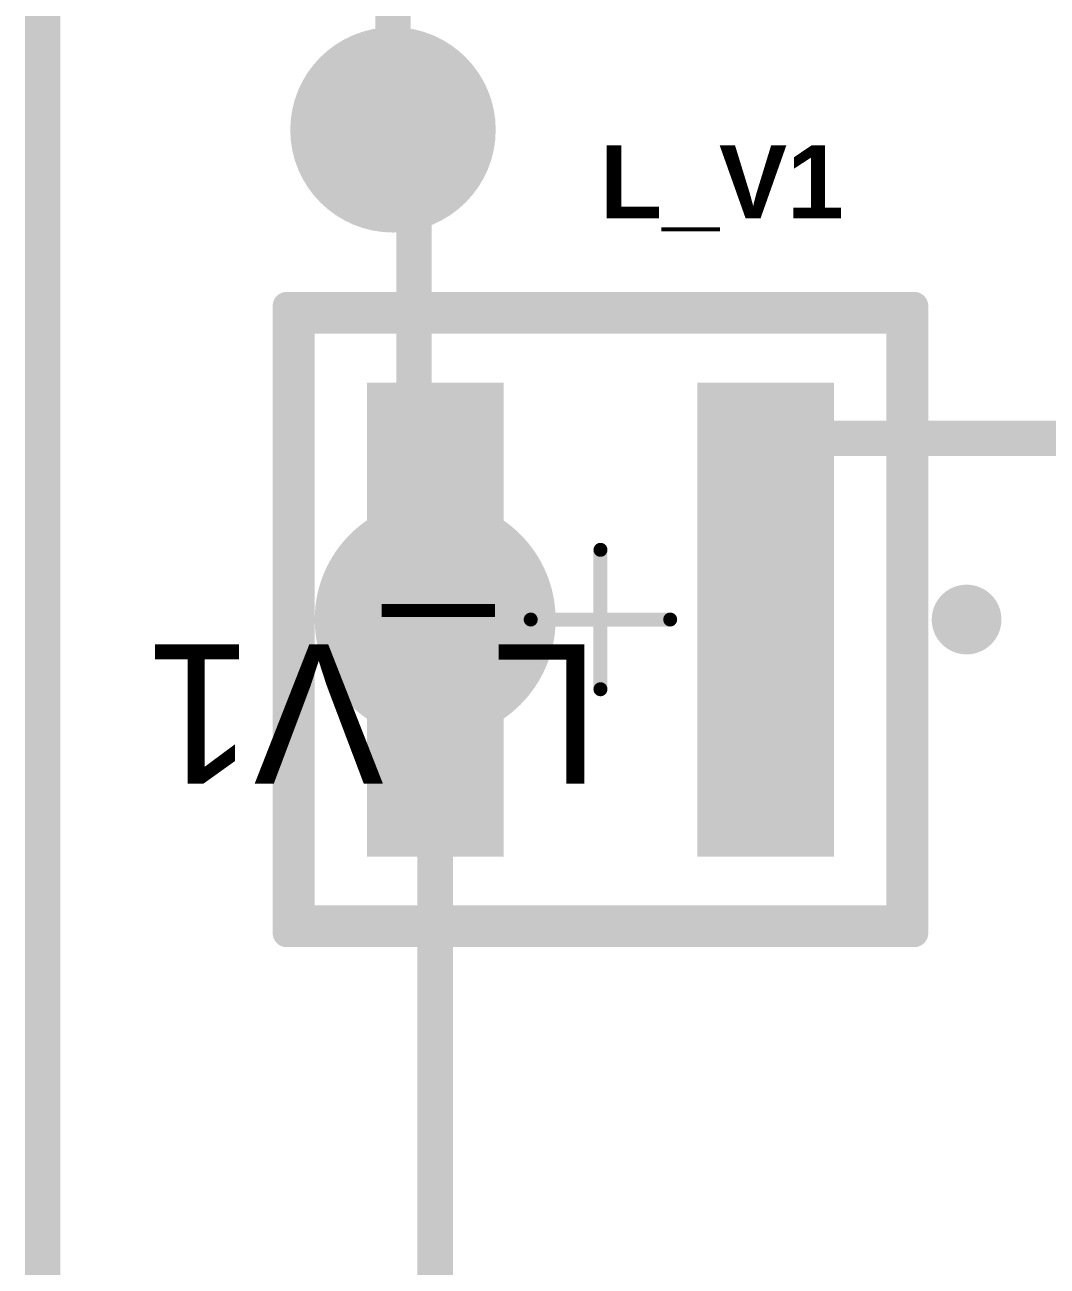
# Model space of a CAD drawing. Header units: inches. Extents: x 0 to 5429, y 0 to 5429.
# Drawn here: x -0.13 to 7.2, y 56.36 to 65.27 of the extents above; entities that cross this region are included whole.
import ezdxf

# ---------------------------------------------------------------- set-up
doc = ezdxf.new("R2010")
doc.units = ezdxf.units.IN
for name, color, linetype in [('Bottom Layer', 5, 'Continuous'), ('Bottom Solder', 6, 'Continuous'), ('GND', 16, 'Continuous'), ('Keep-Out Layer', 6, 'Continuous'), ('Multi-Layer', 9, 'Continuous'), ('Pad Holes', 156, 'Continuous'), ('Top 3D Body', 56, 'Continuous'), ('Top Assembly', 56, 'Continuous'), ('Top Component Center', 56, 'Continuous'), ('Top Courtyard', 56, 'Continuous'), ('Top Layer', 1, 'Continuous'), ('Top Overlay', 2, 'Continuous'), ('Top Paste', 8, 'Continuous'), ('Top Solder', 216, 'Continuous'), ('VDD', 76, 'Continuous'), ('Via Holes', 16, 'Continuous')]:
    doc.layers.add(name, color=color, linetype=linetype)
doc.styles.add('Arial', font='', dxfattribs={"height": 0.2})
doc.styles.add('Arial_Bold', font='', dxfattribs={"height": 0.2})
doc.styles.get('Arial').set_extended_font_data('Arial')
doc.styles.get('Arial_Bold').set_extended_font_data('Arial', bold=True)

# ---------------------------------------------------------------- blocks, each defined once
blk = doc.blocks.new('FP_XAL4020_MFG_28')
at = {"layer": 'Top Layer'}
for points in [[(-1.67500427, 1.70002073), (-0.69500369, 1.70002073), (-0.69500369, -1.69998009), (-1.67500427, -1.69998009)], [(0.6950189299999999, 1.70002073), (1.67501951, 1.70002073), (1.67501951, -1.69998009), (0.6950189299999999, -1.69998009)]]:
    blk.add_hatch(color=1, dxfattribs=at).paths.add_polyline_path(points)
at = {"layer": 'Top Paste'}
for points in [[(-1.67500427, 1.70002073), (-0.69500369, 1.70002073), (-0.69500369, -1.69998009), (-1.67500427, -1.69998009)], [(0.6950189299999999, 1.70002073), (1.67501951, 1.70002073), (1.67501951, -1.69998009), (0.6950189299999999, -1.69998009)]]:
    blk.add_hatch(color=8, dxfattribs=at).paths.add_polyline_path(points)
at = {"layer": 'Top Solder'}
for points in [[(-1.67500427, 1.70002073), (-0.69500369, 1.70002073), (-0.69500369, -1.69998009), (-1.67500427, -1.69998009)], [(0.6950189299999999, 1.70002073), (1.67501951, 1.70002073), (1.67501951, -1.69998009), (0.6950189299999999, -1.69998009)]]:
    blk.add_hatch(color=216, dxfattribs=at).paths.add_polyline_path(points)
at = {"layer": 'Top 3D Body'}
for points in [[(2.15001602, 2.14997792, 0.1999996, 0.1999996, 0), (-2.15000078, 2.14997792, 0.1999996, 0.1999996, 0)], [(-2.15000078, 2.14997792, 0.1999996, 0.1999996, 0), (-2.15000078, -2.14998808, 0.1999996, 0.1999996, 0)], [(2.15001602, 2.14997792, 0.1999996, 0.1999996, 0), (2.15001602, -2.14998808, 0.1999996, 0.1999996, 0)], [(2.15001602, -2.14998808, 0.1999996, 0.1999996, 0), (-2.15000078, -2.14998808, 0.1999996, 0.1999996, 0)]]:
    blk.add_lwpolyline(points, format="xyseb", dxfattribs=at)
for points in [[(-2.20000068, 2.14997792, 0.0999998, 0.0999998, 1), (-2.10000088, 2.14997792, 0.0999998, 0.0999998, 1)], [(-2.20000068, 2.14997792, 0.0999998, 0.0999998, 1), (-2.10000088, 2.14997792, 0.0999998, 0.0999998, 1)], [(2.10001612, 2.14997792, 0.0999998, 0.0999998, 1), (2.20001592, 2.14997792, 0.0999998, 0.0999998, 1)], [(2.10001612, 2.14997792, 0.0999998, 0.0999998, 1), (2.20001592, 2.14997792, 0.0999998, 0.0999998, 1)], [(-2.20000068, -2.14998808, 0.0999998, 0.0999998, 1), (-2.10000088, -2.14998808, 0.0999998, 0.0999998, 1)], [(-2.20000068, -2.14998808, 0.0999998, 0.0999998, 1), (-2.10000088, -2.14998808, 0.0999998, 0.0999998, 1)], [(2.10001612, -2.14998808, 0.0999998, 0.0999998, 1), (2.20001592, -2.14998808, 0.0999998, 0.0999998, 1)], [(2.10001612, -2.14998808, 0.0999998, 0.0999998, 1), (2.20001592, -2.14998808, 0.0999998, 0.0999998, 1)]]:
    blk.add_lwpolyline(points, format="xyseb", close=True, dxfattribs=at)
at = {"layer": 'Top Assembly'}
for points in [[(2.24999042, 2.25000312, 0.1999996, 0.1999996, 0), (-2.24997518, 2.25000312, 0.1999996, 0.1999996, 0)], [(-2.24997518, 2.25000312, 0.1999996, 0.1999996, 0), (-2.24997518, -2.25001328, 0.1999996, 0.1999996, 0)], [(2.24999042, 2.25000312, 0.1999996, 0.1999996, 0), (2.24999042, -2.25001328, 0.1999996, 0.1999996, 0)], [(2.24999042, -2.25001328, 0.1999996, 0.1999996, 0), (-2.24997518, -2.25001328, 0.1999996, 0.1999996, 0)]]:
    blk.add_lwpolyline(points, format="xyseb", dxfattribs=at)
for points in [[(-2.29997508, 2.25000312, 0.0999998, 0.0999998, 1), (-2.19997528, 2.25000312, 0.0999998, 0.0999998, 1)], [(-2.29997508, 2.25000312, 0.0999998, 0.0999998, 1), (-2.19997528, 2.25000312, 0.0999998, 0.0999998, 1)], [(2.19999052, 2.25000312, 0.0999998, 0.0999998, 1), (2.29999032, 2.25000312, 0.0999998, 0.0999998, 1)], [(2.19999052, 2.25000312, 0.0999998, 0.0999998, 1), (2.29999032, 2.25000312, 0.0999998, 0.0999998, 1)], [(-2.29997508, -2.25001328, 0.0999998, 0.0999998, 1), (-2.19997528, -2.25001328, 0.0999998, 0.0999998, 1)], [(-2.29997508, -2.25001328, 0.0999998, 0.0999998, 1), (-2.19997528, -2.25001328, 0.0999998, 0.0999998, 1)], [(2.19999052, -2.25001328, 0.0999998, 0.0999998, 1), (2.29999032, -2.25001328, 0.0999998, 0.0999998, 1)], [(2.19999052, -2.25001328, 0.0999998, 0.0999998, 1), (2.29999032, -2.25001328, 0.0999998, 0.0999998, 1)]]:
    blk.add_lwpolyline(points, format="xyseb", close=True, dxfattribs=at)
at = {"layer": 'Top Component Center'}
for points in [[(7.619999999999999e-06, 0.4999939199999999, 0.0999998, 0.0999998, 0), (7.619999999999999e-06, -0.50000408, 0.0999998, 0.0999998, 0)], [(0.50003202, 2.032e-05, 0.0999998, 0.0999998, 0), (-0.4999659799999999, 2.032e-05, 0.0999998, 0.0999998, 0)]]:
    blk.add_lwpolyline(points, format="xyseb", dxfattribs=at)
for points in [[(-0.02499106, 0.4999939199999999, 0.0499999, 0.0499999, 1), (0.0250063, 0.4999939199999999, 0.0499999, 0.0499999, 1)], [(-0.52496466, 2.032e-05, 0.0499999, 0.0499999, 1), (-0.4749673, 2.032e-05, 0.0499999, 0.0499999, 1)], [(0.47503334, 2.032e-05, 0.0499999, 0.0499999, 1), (0.5250307, 2.032e-05, 0.0499999, 0.0499999, 1)], [(-0.02499106, -0.50000408, 0.0499999, 0.0499999, 1), (0.0250063, -0.50000408, 0.0499999, 0.0499999, 1)]]:
    blk.add_lwpolyline(points, format="xyseb", close=True, dxfattribs=at)
at = {"layer": 'Top Courtyard'}
for points in [[(2.24999042, 2.25000312, 0.1999996, 0.1999996, 0), (-2.24997518, 2.25000312, 0.1999996, 0.1999996, 0)], [(-2.24997518, 2.25000312, 0.1999996, 0.1999996, 0), (-2.24997518, -2.25001328, 0.1999996, 0.1999996, 0)], [(2.24999042, 2.25000312, 0.1999996, 0.1999996, 0), (2.24999042, -2.25001328, 0.1999996, 0.1999996, 0)], [(2.24999042, -2.25001328, 0.1999996, 0.1999996, 0), (-2.24997518, -2.25001328, 0.1999996, 0.1999996, 0)]]:
    blk.add_lwpolyline(points, format="xyseb", dxfattribs=at)
for points in [[(-2.29997508, 2.25000312, 0.0999998, 0.0999998, 1), (-2.19997528, 2.25000312, 0.0999998, 0.0999998, 1)], [(-2.29997508, 2.25000312, 0.0999998, 0.0999998, 1), (-2.19997528, 2.25000312, 0.0999998, 0.0999998, 1)], [(2.19999052, 2.25000312, 0.0999998, 0.0999998, 1), (2.29999032, 2.25000312, 0.0999998, 0.0999998, 1)], [(2.19999052, 2.25000312, 0.0999998, 0.0999998, 1), (2.29999032, 2.25000312, 0.0999998, 0.0999998, 1)], [(-2.29997508, -2.25001328, 0.0999998, 0.0999998, 1), (-2.19997528, -2.25001328, 0.0999998, 0.0999998, 1)], [(-2.29997508, -2.25001328, 0.0999998, 0.0999998, 1), (-2.19997528, -2.25001328, 0.0999998, 0.0999998, 1)], [(2.19999052, -2.25001328, 0.0999998, 0.0999998, 1), (2.29999032, -2.25001328, 0.0999998, 0.0999998, 1)], [(2.19999052, -2.25001328, 0.0999998, 0.0999998, 1), (2.29999032, -2.25001328, 0.0999998, 0.0999998, 1)]]:
    blk.add_lwpolyline(points, format="xyseb", close=True, dxfattribs=at)
at = {"layer": 'Top Overlay'}
for points in [[(2.15001602, 2.14997792, 0.1999996, 0.1999996, 0), (-2.15000078, 2.14997792, 0.1999996, 0.1999996, 0)], [(-2.15000078, 2.14997792, 0.1999996, 0.1999996, 0), (-2.15000078, -2.14998808, 0.1999996, 0.1999996, 0)], [(2.15001602, 2.14997792, 0.1999996, 0.1999996, 0), (2.15001602, -2.14998808, 0.1999996, 0.1999996, 0)], [(2.15001602, -2.14998808, 0.1999996, 0.1999996, 0), (-2.15000078, -2.14998808, 0.1999996, 0.1999996, 0)]]:
    blk.add_lwpolyline(points, format="xyseb", dxfattribs=at)
for points in [[(-2.20000068, 2.14997792, 0.0999998, 0.0999998, 1), (-2.10000088, 2.14997792, 0.0999998, 0.0999998, 1)], [(-2.20000068, 2.14997792, 0.0999998, 0.0999998, 1), (-2.10000088, 2.14997792, 0.0999998, 0.0999998, 1)], [(2.10001612, 2.14997792, 0.0999998, 0.0999998, 1), (2.20001592, 2.14997792, 0.0999998, 0.0999998, 1)], [(2.10001612, 2.14997792, 0.0999998, 0.0999998, 1), (2.20001592, 2.14997792, 0.0999998, 0.0999998, 1)], [(-2.50000008, 0, 0.2499995, 0.2499995, 1), (-2.75000212, 0, 0.2499995, 0.2499995, 1)], [(-2.81250136, 0, 0.12499848, 0.12499848, 1), (-2.68750288, 0, 0.12499848, 0.12499848, 1)], [(-2.56249932, 0, 0.12499848, 0.12499848, 1), (-2.43750084, 0, 0.12499848, 0.12499848, 1)], [(-2.20000068, -2.14998808, 0.0999998, 0.0999998, 1), (-2.10000088, -2.14998808, 0.0999998, 0.0999998, 1)], [(-2.20000068, -2.14998808, 0.0999998, 0.0999998, 1), (-2.10000088, -2.14998808, 0.0999998, 0.0999998, 1)], [(2.10001612, -2.14998808, 0.0999998, 0.0999998, 1), (2.20001592, -2.14998808, 0.0999998, 0.0999998, 1)], [(2.10001612, -2.14998808, 0.0999998, 0.0999998, 1), (2.20001592, -2.14998808, 0.0999998, 0.0999998, 1)]]:
    blk.add_lwpolyline(points, format="xyseb", close=True, dxfattribs=at)
at = {"layer": 'Top Assembly', "style": 'Arial'}
blk.add_text('L_V1', height=1.00000054, dxfattribs=at).set_placement((-1.27e-05, 0.17744694))

msp = doc.modelspace()

# ---------------------------------------------------------------- hatches: boundary and pattern name
at = {"layer": 'Bottom Layer'}
h = msp.add_hatch(color=5, dxfattribs=at)
edge = h.paths.add_edge_path()
edge.add_arc((2.5125172, 64.5124948), 0.635, 0, 360)
h = msp.add_hatch(color=5, dxfattribs=at)
edge = h.paths.add_edge_path()
edge.add_arc((2.8149804, 60.9999796), 0.7619999999999999, 0, 360)
at = {"layer": 'Bottom Solder'}
h = msp.add_hatch(color=6, dxfattribs=at)
edge = h.paths.add_edge_path()
edge.add_arc((2.5125172, 64.5124948), 0.7366, 0, 360)
h = msp.add_hatch(color=6, dxfattribs=at)
edge = h.paths.add_edge_path()
edge.add_arc((2.8149804, 60.9999796), 0.8636, 0, 360)
at = {"layer": 'GND'}
h = msp.add_hatch(color=16, dxfattribs=at)
edge = h.paths.add_edge_path()
edge.add_arc((2.5125172, 64.5124948), 0.635, 0, 360)
h = msp.add_hatch(color=16, dxfattribs=at)
edge = h.paths.add_edge_path()
edge.add_arc((2.8149804, 60.9999796), 0.7619999999999999, 0, 360)
at = {"layer": 'Multi-Layer'}
h = msp.add_hatch(color=9, dxfattribs=at)
edge = h.paths.add_edge_path()
edge.add_arc((2.8149804, 60.9999796), 0.7619999999999999, 0, 360)
at = {"layer": 'Pad Holes'}
h = msp.add_hatch(color=7, dxfattribs=at)
edge = h.paths.add_edge_path()
edge.add_arc((2.8149804, 60.9999796), 0.3809999999999999, 0, 360)
at = {"layer": 'Top Layer'}
h = msp.add_hatch(color=1, dxfattribs=at)
edge = h.paths.add_edge_path()
edge.add_arc((2.5125172, 64.5124948), 0.635, 0, 360)
h = msp.add_hatch(color=1, dxfattribs=at)
edge = h.paths.add_edge_path()
edge.add_arc((2.8149804, 60.9999796), 0.7619999999999999, 0, 360)
at = {"layer": 'Top Solder'}
h = msp.add_hatch(color=216, dxfattribs=at)
edge = h.paths.add_edge_path()
edge.add_arc((2.5125172, 64.5124948), 0.7366, 0, 360)
h = msp.add_hatch(color=216, dxfattribs=at)
edge = h.paths.add_edge_path()
edge.add_arc((2.8149804, 60.9999796), 0.8636, 0, 360)
at = {"layer": 'VDD'}
h = msp.add_hatch(color=76, dxfattribs=at)
edge = h.paths.add_edge_path()
edge.add_arc((2.5125172, 64.5124948), 0.635, 0, 360)
h = msp.add_hatch(color=76, dxfattribs=at)
edge = h.paths.add_edge_path()
edge.add_arc((2.8149804, 60.9999796), 0.7619999999999999, 0, 360)
at = {"layer": 'Via Holes'}
h = msp.add_hatch(color=7, dxfattribs=at)
edge = h.paths.add_edge_path()
edge.add_arc((2.5125172, 64.5124948), 0.3556, 0, 360)

# ---------------------------------------------------------------- linework, layer by layer
at = {"layer": 'Keep-Out Layer'}
msp.add_lwpolyline([(0, 0, 0.254, 0.254, 0), (0, 79.9999924, 0.254, 0.254, 0)], format="xyseb", dxfattribs=at)
at = {"layer": 'Top Layer'}
for points in [[(2.5125172, 64.5124948, 0.254, 0.254, 0), (2.5125172, 66.5124908, 0.254, 0.254, 0)], [(2.5000204, 64.49999799999999, 0.254, 0.254, 0), (2.5125172, 64.5124948, 0.254, 0.254, 0)], [(5.1850036, 61.93700084, 0.254, 0.254, 0), (5.54800516, 62.3000024, 0.254, 0.254, 0)], [(5.54800516, 62.3000024, 0.254, 0.254, 0), (9.549993599999999, 62.3000024, 0.254, 0.254, 0)], [(5.1850036, 60.9999796, 0.254, 0.254, 0), (5.1850036, 61.93700084, 0.254, 0.254, 0)]]:
    msp.add_lwpolyline(points, format="xyseb", dxfattribs=at)
for points in [[(2.4365204, 64.49999799999999, 0.127, 0.127, 1), (2.5635204, 64.49999799999999, 0.127, 0.127, 1)], [(2.4490172, 64.5124948, 0.127, 0.127, 1), (2.5760172, 64.5124948, 0.127, 0.127, 1)], [(2.4490172, 64.5124948, 0.127, 0.127, 1), (2.5760172, 64.5124948, 0.127, 0.127, 1)], [(5.484505159999999, 62.3000024, 0.127, 0.127, 1), (5.611505159999999, 62.3000024, 0.127, 0.127, 1)], [(5.484505159999999, 62.3000024, 0.127, 0.127, 1), (5.611505159999999, 62.3000024, 0.127, 0.127, 1)], [(5.1215036, 61.93700084, 0.127, 0.127, 1), (5.2485036, 61.93700084, 0.127, 0.127, 1)], [(5.1215036, 61.93700084, 0.127, 0.127, 1), (5.2485036, 61.93700084, 0.127, 0.127, 1)], [(5.1215036, 60.9999796, 0.127, 0.127, 1), (5.2485036, 60.9999796, 0.127, 0.127, 1)]]:
    msp.add_lwpolyline(points, format="xyseb", close=True, dxfattribs=at)
at = {"layer": 'VDD'}
for points in [[(2.5125172, 64.5124948, 0.254, 0.254, 0), (2.6637488, 64.3612632, 0.254, 0.254, 0)], [(2.6637488, 61.1512112, 0.254, 0.254, 0), (2.6637488, 64.3612632, 0.254, 0.254, 0)], [(2.6637488, 61.1512112, 0.254, 0.254, 0), (2.8149804, 60.9999796, 0.254, 0.254, 0)], [(2.8149804, 54.68503159999999, 0.254, 0.254, 0), (2.8149804, 60.9999796, 0.254, 0.254, 0)]]:
    msp.add_lwpolyline(points, format="xyseb", dxfattribs=at)
for points in [[(2.4490172, 64.5124948, 0.127, 0.127, 1), (2.5760172, 64.5124948, 0.127, 0.127, 1)], [(2.6002488, 64.3612632, 0.127, 0.127, 1), (2.7272488, 64.3612632, 0.127, 0.127, 1)], [(2.6002488, 64.3612632, 0.127, 0.127, 1), (2.7272488, 64.3612632, 0.127, 0.127, 1)], [(2.6002488, 61.1512112, 0.127, 0.127, 1), (2.7272488, 61.1512112, 0.127, 0.127, 1)], [(2.6002488, 61.1512112, 0.127, 0.127, 1), (2.7272488, 61.1512112, 0.127, 0.127, 1)], [(2.7514804, 60.9999796, 0.127, 0.127, 1), (2.8784804, 60.9999796, 0.127, 0.127, 1)], [(2.7514804, 60.9999796, 0.127, 0.127, 1), (2.8784804, 60.9999796, 0.127, 0.127, 1)]]:
    msp.add_lwpolyline(points, format="xyseb", close=True, dxfattribs=at)

# ---------------------------------------------------------------- block references
at = {"rotation": 180}
msp.add_blockref('FP_XAL4020_MFG_28', (3.99999962, 60.99999992), dxfattribs=at)

# ---------------------------------------------------------------- texts
at = {"layer": 'Top Overlay', "style": 'Arial_Bold'}
msp.add_text('L_V1', height=0.52399946, dxfattribs=at).set_placement((3.99545556, 63.87750241999999))

doc.saveas('drawing.dxf')
